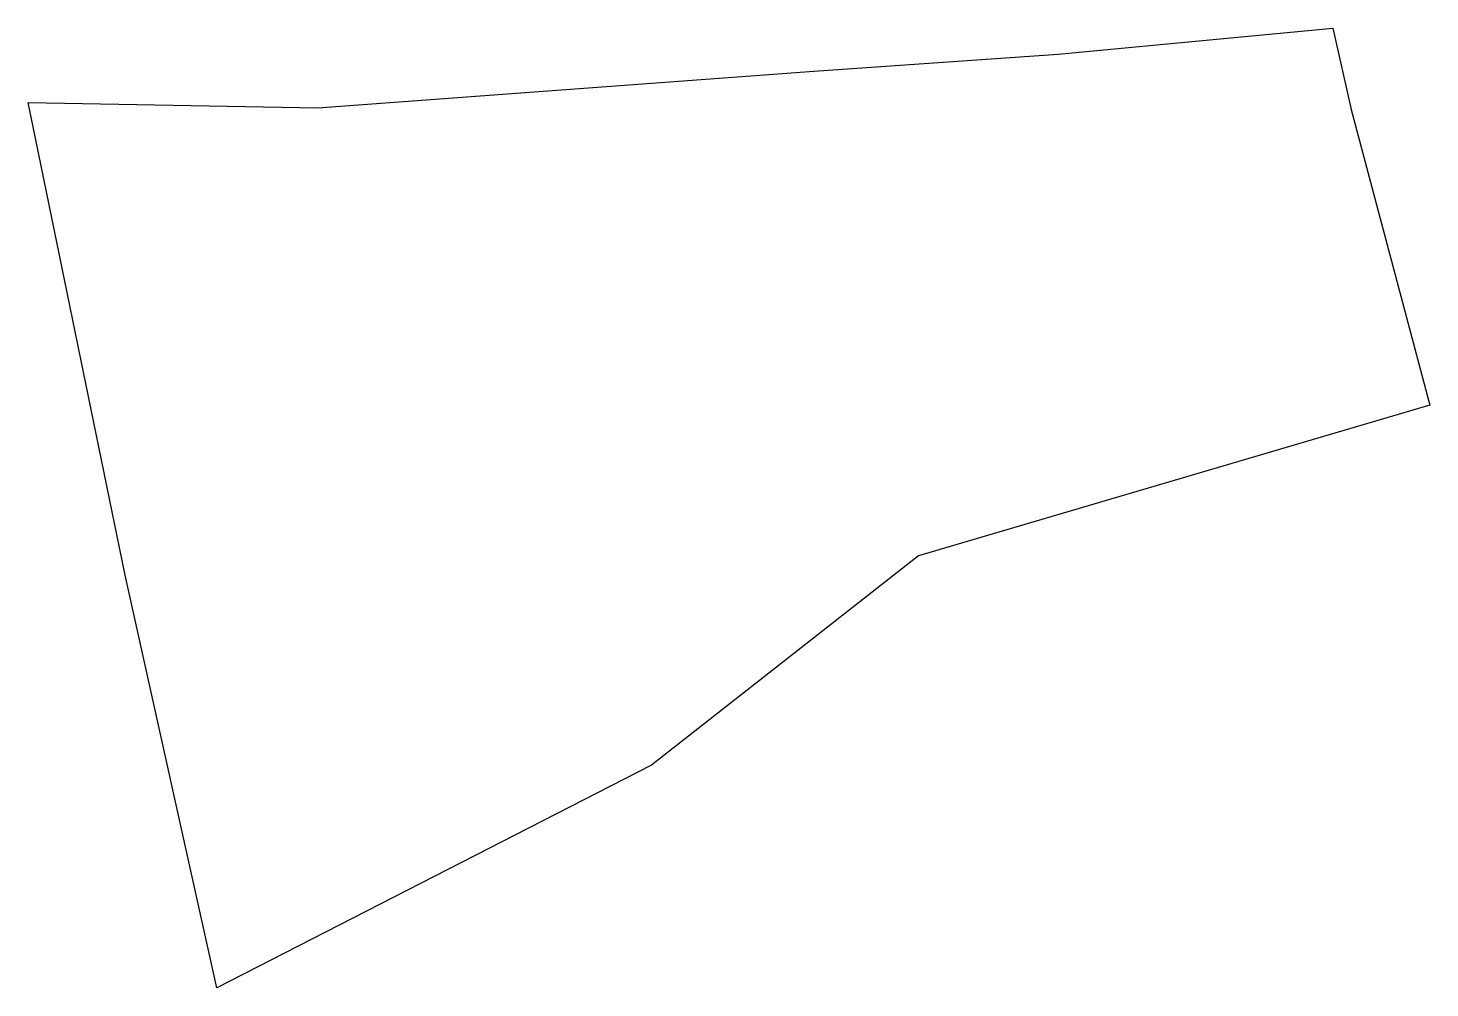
# Model space of a CAD drawing. Header units: millimetres. Extents: x 607448 to 607550, y 1321166 to 1321236.
import ezdxf

# ---------------------------------------------------------------- set-up
doc = ezdxf.new("R2010")
doc.units = ezdxf.units.MM

msp = doc.modelspace()

# ---------------------------------------------------------------- linework, layer by layer
at = {"elevation": 179.04}
msp.add_lwpolyline([(607512.95, 1321197.51), (607493.37, 1321182.16), (607461.49, 1321165.82), (607454.78, 1321196.09), (607447.66, 1321230.74), (607468.91, 1321230.34), (607505.26, 1321233.03), (607523.19, 1321234.29), (607543.32, 1321236.2), (607544.66, 1321230.23), (607550.44, 1321208.54), (607512.95, 1321197.51)], dxfattribs=at)

doc.saveas('drawing.dxf')
